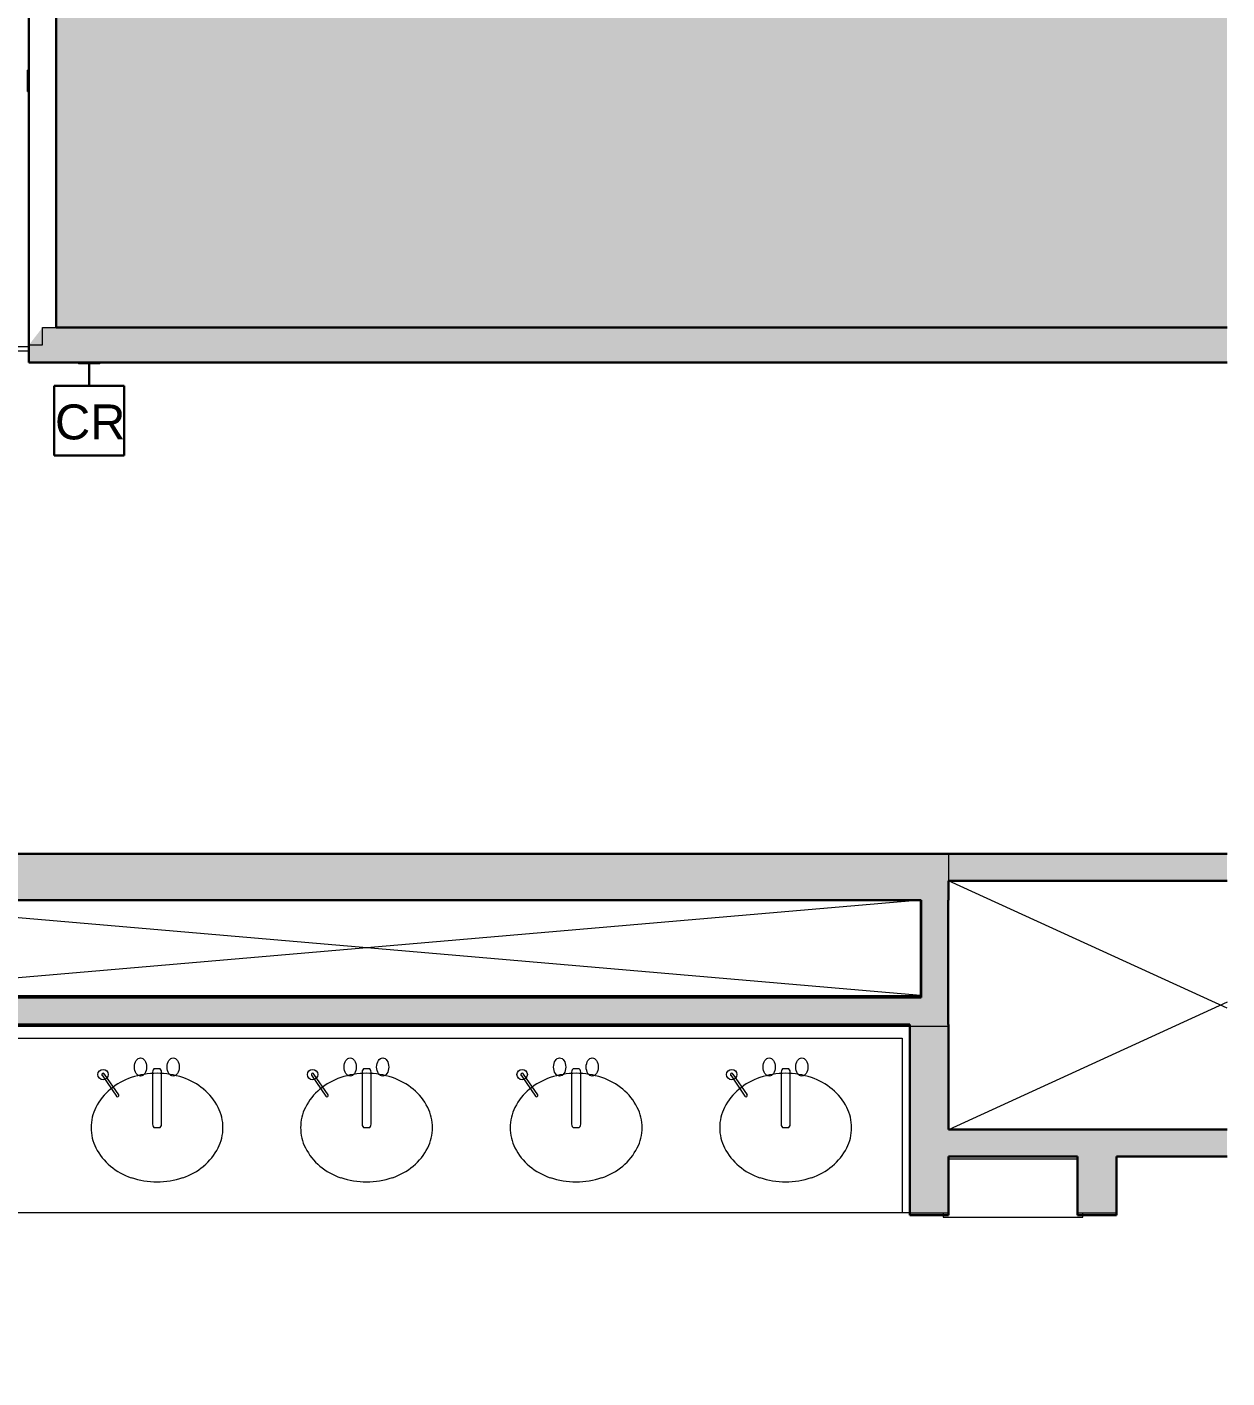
# Model space of a CAD drawing. Header units: inches. Extents: x 587 to 1284, y 1170 to 2052.
# Drawn here: x 1129.2 to 1283.9, y 1170.5 to 1344.5 of the extents above; entities that cross this region are included whole.
import ezdxf

# ---------------------------------------------------------------- set-up
doc = ezdxf.new("R2010")
doc.units = ezdxf.units.IN
doc.header["$MEASUREMENT"] = 0
for name, color, linetype, lineweight in [('A-ANNO-NOTE', 131, 'Continuous', 9), ('A-DETL', 90, 'Continuous', 9), ('A-DETL-GENF', 92, 'Continuous', 9), ('A-WALL', 113, 'Continuous', 18), ('A-WALL-PATT', 111, 'Continuous', 18), ('CORE', 7, 'Continuous', 9), ('E-ELEC-FIXT', 91, 'Continuous', 9), ('I-WALL', 2, 'Continuous', 18), ('Victor Bldg - 7th Floor_LINK_dwg', 8, 'Continuous', 9)]:
    doc.layers.add(name, color=color, linetype=linetype, lineweight=lineweight)
doc.styles.add('Swis721 Lt BT', font='swissl.ttf', dxfattribs={"height": 4.5})

# ---------------------------------------------------------------- blocks, each defined once
blk = doc.blocks.new('Victor Bldg - 7th Floor_LINK_dwg_AH13F-7747249-Level 07  POWER _ SIGNAL')
at = {"layer": 'CORE'}
for p, q in [((1145.42, 1209.86), (1145.42, 1203.17)), ((1146.29, 1210.31), (1145.72, 1210.31)), ((1146.59, 1203.17), (1146.59, 1209.86)), ((1145.72, 1202.72), (1146.29, 1202.72))]:
    blk.add_line(p, q, dxfattribs=at)
for centre in [(1143.88, 1210.53), (1148.08, 1210.53)]:
    blk.add_ellipse(centre, major_axis=(0, 1.17), ratio=0.666667, dxfattribs=at)
for centre, start_param, end_param in [((1145.72, 1209.86), 0, 1.570796), ((1146.29, 1209.86), 4.712389, 6.283185), ((1145.72, 1203.17), 1.570796, 3.141593), ((1146.29, 1203.17), 3.141593, 4.712389)]:
    blk.add_ellipse(centre, major_axis=(0, 0.45), ratio=0.666667, start_param=start_param, end_param=end_param, dxfattribs=at)
blk = doc.blocks.new('Victor Bldg - 7th Floor_LINK_dwg_AH13F-7747250-Level 07  POWER _ SIGNAL')
at = {"layer": 'CORE'}
for p, q in [((1172.42, 1209.86), (1172.42, 1203.17)), ((1173.29, 1210.31), (1172.72, 1210.31)), ((1173.59, 1203.17), (1173.59, 1209.86)), ((1172.72, 1202.72), (1173.29, 1202.72))]:
    blk.add_line(p, q, dxfattribs=at)
for centre in [(1170.88, 1210.53), (1175.08, 1210.53)]:
    blk.add_ellipse(centre, major_axis=(0, 1.17), ratio=0.666667, dxfattribs=at)
for centre, start_param, end_param in [((1172.72, 1209.86), 0, 1.570796), ((1173.29, 1209.86), 4.712389, 6.283185), ((1172.72, 1203.17), 1.570796, 3.141593), ((1173.29, 1203.17), 3.141593, 4.712389)]:
    blk.add_ellipse(centre, major_axis=(0, 0.45), ratio=0.666667, start_param=start_param, end_param=end_param, dxfattribs=at)
blk = doc.blocks.new('Victor Bldg - 7th Floor_LINK_dwg_AH13F-7747251-Level 07  POWER _ SIGNAL')
at = {"layer": 'CORE'}
for p, q in [((1226.42, 1209.86), (1226.42, 1203.17)), ((1227.29, 1210.31), (1226.72, 1210.31)), ((1227.59, 1203.17), (1227.59, 1209.86)), ((1226.72, 1202.72), (1227.29, 1202.72))]:
    blk.add_line(p, q, dxfattribs=at)
for centre in [(1224.88, 1210.53), (1229.08, 1210.53)]:
    blk.add_ellipse(centre, major_axis=(0, 1.17), ratio=0.666667, dxfattribs=at)
for centre, start_param, end_param in [((1226.72, 1209.86), 0, 1.570796), ((1227.29, 1209.86), 4.712389, 6.283185), ((1226.72, 1203.17), 1.570796, 3.141593), ((1227.29, 1203.17), 3.141593, 4.712389)]:
    blk.add_ellipse(centre, major_axis=(0, 0.45), ratio=0.666667, start_param=start_param, end_param=end_param, dxfattribs=at)
blk = doc.blocks.new('Victor Bldg - 7th Floor_LINK_dwg_AH13F-7747252-Level 07  POWER _ SIGNAL')
at = {"layer": 'CORE'}
for p, q in [((1199.42, 1209.86), (1199.42, 1203.17)), ((1200.29, 1210.31), (1199.72, 1210.31)), ((1200.59, 1203.17), (1200.59, 1209.86)), ((1199.72, 1202.72), (1200.29, 1202.72))]:
    blk.add_line(p, q, dxfattribs=at)
for centre in [(1197.88, 1210.53), (1202.08, 1210.53)]:
    blk.add_ellipse(centre, major_axis=(0, 1.17), ratio=0.666667, dxfattribs=at)
for centre, start_param, end_param in [((1199.72, 1209.86), 0, 1.570796), ((1200.29, 1209.86), 4.712389, 6.283185), ((1199.72, 1203.17), 1.570796, 3.141593), ((1200.29, 1203.17), 3.141593, 4.712389)]:
    blk.add_ellipse(centre, major_axis=(0, 0.45), ratio=0.666667, start_param=start_param, end_param=end_param, dxfattribs=at)
blk = doc.blocks.new('Victor Bldg - 7th Floor_LINK_dwg-6972240-Level 07  POWER _ SIGNAL')
at = {"layer": 'CORE'}
for p, q in [((1244.38, 1219.75), (1244.38, 1232)), ((1283.87, 1218.87), (1248, 1202.44)), ((1138.92, 1209.47), (1140.76, 1206.79)), ((1139.18, 1209.63), (1141.03, 1206.95)), ((1165.92, 1209.47), (1167.76, 1206.79)), ((1166.18, 1209.63), (1168.03, 1206.95)), ((1192.92, 1209.47), (1194.76, 1206.79)), ((1193.18, 1209.63), (1195.03, 1206.95)), ((1219.92, 1209.47), (1221.76, 1206.79)), ((1220.18, 1209.63), (1222.03, 1206.95))]:
    blk.add_line(p, q, dxfattribs=at)
at = {"layer": 'CORE', "flags": 128}
for points in [[(1283.87, 1238), (1248, 1238), (1098, 1238), (829, 1238), (829, 1170.48)], [(1248, 1238), (1248, 1215.75), (1098, 1215.75), (1098, 1238)], [(1283.87, 1218.1), (1248, 1234.5), (1283.87, 1234.5)], [(1101.63, 1219.75), (1244.38, 1219.75), (1101.63, 1232), (1244.38, 1232), (1101.63, 1219.75), (1101.63, 1232)], [(1243, 1191.75), (1103, 1191.75), (1098, 1191.75), (1098, 1215.75)], [(1243, 1215.75), (1243, 1191.75), (1248, 1191.75), (1248, 1199), (1264.62, 1199), (1264.62, 1191.75), (1269.62, 1191.75)], [(1248, 1215.75), (1248, 1202.5), (1283.87, 1202.5)], [(1104, 1191.75), (1104, 1214.25), (1242, 1214.25), (1242, 1191.75)], [(1283.87, 1199), (1269.62, 1199), (1269.62, 1191.75)], [(1248, 1191.75), (1248, 1198.69), (1264.62, 1198.69), (1264.62, 1191.75)], [(1247.31, 1191.75), (1247.31, 1191.19), (1265.31, 1191.19), (1265.31, 1191.75)]]:
    blk.add_lwpolyline(points, dxfattribs=at)
at = {"layer": 'CORE'}
for centre in [(1139.05, 1209.55), (1166.05, 1209.55), (1193.05, 1209.55), (1220.05, 1209.55)]:
    blk.add_circle(centre, 0.667, dxfattribs=at)
for centre, radius, start, end in [((1139.05, 1209.55), 0.167, 11.6829, 236.8423), ((1146, 1199.43), 10.29, 90, 108.8354), ((1146, 1199.43), 10.29, 71.1646, 90), ((1166.05, 1209.55), 0.167, 11.6829, 236.8423), ((1173, 1199.43), 10.29, 90, 108.8354), ((1173, 1199.43), 10.29, 71.1646, 90), ((1193.05, 1209.55), 0.167, 11.6829, 236.8423), ((1200, 1199.43), 10.29, 90, 108.8354), ((1200, 1199.43), 10.29, 71.1646, 90), ((1220.05, 1209.55), 0.167, 11.6829, 236.8423), ((1227, 1199.43), 10.29, 90, 108.8354), ((1227, 1199.43), 10.29, 71.1646, 90), ((1144.61, 1202.07), 7.26, 129.4725, 153.2988), ((1145.45, 1201.04), 8.59, 108.8354, 129.4725), ((1146.55, 1201.04), 8.59, 50.5275, 71.1646), ((1147.39, 1202.07), 7.26, 26.7012, 50.5275), ((1171.61, 1202.07), 7.26, 129.4725, 153.2988), ((1172.45, 1201.04), 8.59, 108.8354, 129.4725), ((1173.55, 1201.04), 8.59, 50.5275, 71.1646), ((1174.39, 1202.07), 7.26, 26.7012, 50.5275), ((1198.61, 1202.07), 7.26, 129.4725, 153.2988), ((1199.45, 1201.04), 8.59, 108.8354, 129.4725), ((1200.55, 1201.04), 8.59, 50.5275, 71.1646), ((1201.39, 1202.07), 7.26, 26.7012, 50.5275), ((1225.61, 1202.07), 7.26, 129.4725, 153.2988), ((1226.45, 1201.04), 8.59, 108.8354, 129.4725), ((1227.55, 1201.04), 8.59, 50.5275, 71.1646), ((1228.39, 1202.07), 7.26, 26.7012, 50.5275), ((1140.9, 1206.86), 0.167, 192.1914, 57.3508), ((1167.9, 1206.86), 0.167, 192.1914, 57.3508), ((1194.9, 1206.86), 0.167, 192.1914, 57.3508), ((1221.9, 1206.86), 0.167, 192.1914, 57.3508), ((1143.3, 1202.72), 5.8, 153.2988, 180), ((1148.7, 1202.72), 5.8, 0, 26.7012), ((1170.3, 1202.72), 5.8, 153.2988, 180), ((1175.7, 1202.72), 5.8, 0, 26.7012), ((1197.3, 1202.72), 5.8, 153.2988, 180), ((1202.7, 1202.72), 5.8, 0, 26.7012), ((1224.3, 1202.72), 5.8, 153.2988, 180), ((1229.7, 1202.72), 5.8, 0, 26.7012), ((1143.3, 1202.72), 5.8, 180, 206.7012), ((1148.7, 1202.72), 5.8, 333.2988, 0), ((1170.3, 1202.72), 5.8, 180, 206.7012), ((1175.7, 1202.72), 5.8, 333.2988, 0), ((1197.3, 1202.72), 5.8, 180, 206.7012), ((1202.7, 1202.72), 5.8, 333.2988, 0), ((1224.3, 1202.72), 5.8, 180, 206.7012), ((1229.7, 1202.72), 5.8, 333.2988, 0), ((1144.61, 1203.38), 7.26, 206.7012, 230.5275), ((1147.39, 1203.38), 7.26, 309.4725, 333.2988), ((1171.61, 1203.38), 7.26, 206.7012, 230.5275), ((1174.39, 1203.38), 7.26, 309.4725, 333.2988), ((1198.61, 1203.38), 7.26, 206.7012, 230.5275), ((1201.39, 1203.38), 7.26, 309.4725, 333.2988), ((1225.61, 1203.38), 7.26, 206.7012, 230.5275), ((1228.39, 1203.38), 7.26, 309.4725, 333.2988), ((1145.45, 1204.4), 8.59, 230.5275, 251.1646), ((1146.55, 1204.4), 8.59, 288.8354, 309.4725), ((1172.45, 1204.4), 8.59, 230.5275, 251.1646), ((1173.55, 1204.4), 8.59, 288.8354, 309.4725), ((1199.45, 1204.4), 8.59, 230.5275, 251.1646), ((1200.55, 1204.4), 8.59, 288.8354, 309.4725), ((1226.45, 1204.4), 8.59, 230.5275, 251.1646), ((1227.55, 1204.4), 8.59, 288.8354, 309.4725), ((1146, 1206.02), 10.29, 251.1646, 270), ((1146, 1206.02), 10.29, 270, 288.8354), ((1173, 1206.02), 10.29, 251.1646, 270), ((1173, 1206.02), 10.29, 270, 288.8354), ((1200, 1206.02), 10.29, 251.1646, 270), ((1200, 1206.02), 10.29, 270, 288.8354), ((1227, 1206.02), 10.29, 251.1646, 270), ((1227, 1206.02), 10.29, 270, 288.8354)]:
    blk.add_arc(centre, radius, start, end, dxfattribs=at)
for name in ['Victor Bldg - 7th Floor_LINK_dwg_AH13F-7747249-Level 07  POWER _ SIGNAL', 'Victor Bldg - 7th Floor_LINK_dwg_AH13F-7747250-Level 07  POWER _ SIGNAL', 'Victor Bldg - 7th Floor_LINK_dwg_AH13F-7747252-Level 07  POWER _ SIGNAL', 'Victor Bldg - 7th Floor_LINK_dwg_AH13F-7747251-Level 07  POWER _ SIGNAL']:
    blk.add_blockref(name, (0, 0))
blk = doc.blocks.new('PS - Junction Box _Wall Base_ - Card Reader-4868761-Level 07  POWER _ SIGNAL')
at = {"layer": 'E-ELEC-FIXT'}
for p, q in [((1135.88, 1301.28), (1135.88, 1301.09)), ((1138.62, 1301.09), (1135.88, 1301.09)), ((1138.62, 1301.09), (1138.62, 1301.28))]:
    blk.add_line(p, q, dxfattribs=at)
blk = doc.blocks.new('PS - Power Device _Wall Base_ - USB-4962308-Level 07  POWER _ SIGNAL')
at = {"layer": 'E-ELEC-FIXT'}
for p, q in [((1129.31, 1336.16), (1129.31, 1338.91)), ((1129.5, 1338.91), (1129.31, 1338.91)), ((1129.31, 1336.16), (1129.5, 1336.16))]:
    blk.add_line(p, q, dxfattribs=at)

msp = doc.modelspace()

# ---------------------------------------------------------------- hatches: boundary and pattern name
at = {"layer": 'A-DETL-GENF'}
h = msp.add_hatch(color=9, dxfattribs=at)
h.paths.add_polyline_path([(762.11, 1170.48), (762.11, 1234.9), (657.09, 1234.9), (657.09, 1243.27), (656.34, 1243.27), (656.34, 1244.77), (657.09, 1244.77), (657.07, 1281.02), (656.34, 1281.02), (656.34, 1282.52), (657.09, 1282.52), (657.09, 2035.5), (587.24, 2035.5), (587.24, 1170.48), (761.4, 1170.48)], flags=0)
h.paths.add_polyline_path([(1196.79, 1305.78), (1283.87, 1305.78), (1283.87, 1348.53), (1238.5, 1348.53), (1238.5, 1352.53), (1283.87, 1352.53), (1283.87, 1754), (1133, 1754), (1133, 1352.53), (1200, 1352.53), (1200, 1348.53), (1133, 1348.53), (1133, 1305.78), (1153.25, 1305.78)], flags=0)
h.paths.add_polyline_path([(1205, 1757.5), (1283.87, 1757.5), (1283.87, 1978.4), (1282.89, 1979.37), (1283.25, 1979.7), (1283.36, 1979.63), (1283.47, 1979.6), (1283.54, 1979.59), (1283.65, 1979.61), (1283.7, 1979.64), (1283.69, 1979.64), (1283.54, 1979.61), (1283.48, 1979.61), (1283.35, 1979.65), (1283.26, 1979.71), (1283.22, 1979.75), (1274.9, 1988.07), (1275.61, 1988.78), (1283.87, 1980.52), (1283.87, 1993.4), (1275.68, 1989.23), (1275.23, 1990.12), (1283.87, 1994.52), (1283.87, 2035.5), (1205, 2035.5), (1205, 1829.31), (1279, 1829.31), (1279, 1828.81), (1205, 1828.81)], flags=0)
h.paths.add_polyline_path([(1268.52, 1975.25), (1266.74, 1976.16), (1267.76, 1978.17), (1268.19, 1977.94), (1268.15, 1977.85), (1268.15, 1977.72), (1268.17, 1977.61), (1268.2, 1977.55), (1268.26, 1977.48), (1268.7, 1977.25), (1268.89, 1977.28), (1268.97, 1977.32), (1269.04, 1977.38), (1269.1, 1977.45), (1269.11, 1977.48), (1269.54, 1977.26), (1268.7, 1975.62)], flags=0)
h.paths.add_polyline_path([(1268.7, 1977.26), (1268.24, 1977.51), (1268.17, 1977.66), (1268.16, 1977.74), (1268.17, 1977.85), (1268.19, 1977.9), (1268.26, 1978.04), (1273.56, 1988.45), (1274.45, 1988), (1269.03, 1977.39), (1268.9, 1977.3), (1268.84, 1977.28), (1268.7, 1977.26)], flags=0)
h.paths.add_polyline_path([(1273.35, 1988.86), (1261.6, 1990.73), (1261.47, 1990.83), (1261.41, 1990.91), (1261.37, 1991.01), (1261.37, 1991.01), (1261.45, 1991.51), (1261.57, 1991.63), (1261.62, 1991.65), (1261.76, 1991.69), (1261.79, 1991.69), (1261.93, 1991.68), (1273.51, 1989.85)], flags=0)
h.paths.add_polyline_path([(1273.83, 1990.17), (1271.99, 2001.94), (1272.03, 2002.06), (1272.09, 2002.16), (1272.17, 2002.22), (1272.18, 2002.23), (1272.67, 2002.31), (1272.83, 2002.23), (1272.85, 2002.21), (1272.92, 2002.13), (1272.97, 2001.98), (1272.98, 2001.93), (1274.82, 1990.33)], flags=0)
h.paths.add_polyline_path([(1261.62, 1990.21), (1259.4, 1990.56), (1259.71, 1992.54), (1261.93, 1992.19), (1261.86, 1991.71), (1261.68, 1991.7), (1261.58, 1991.66), (1261.51, 1991.6), (1261.45, 1991.52), (1261.44, 1991.5), (1261.37, 1990.97), (1261.44, 1990.84), (1261.5, 1990.78), (1261.53, 1990.76), (1261.67, 1990.69), (1261.7, 1990.69), (1261.62, 1990.21)], flags=0)
h.paths.add_polyline_path([(1271.49, 2001.74), (1271.14, 2003.97), (1273.12, 2004.28), (1273.47, 2002.06), (1272.99, 2001.98), (1272.92, 2002.15), (1272.88, 2002.2), (1272.79, 2002.28), (1272.71, 2002.31), (1272.65, 2002.32), (1272.15, 2002.23), (1272.04, 2002.12), (1272, 2002.04), (1271.97, 2001.94), (1271.97, 2001.92), (1271.97, 2001.82), (1271.95, 2001.82)], flags=0)
at = {"layer": 'A-WALL-PATT', "lineweight": 9}
for points in [[(1283.87, 1301.28), (1283.87, 1305.78), (1131.25, 1305.78), (1129.5, 1303.53), (1129.5, 1303.28), (1129.53, 1303.28), (1129.53, 1302.78), (1129.5, 1302.78), (1129.5, 1301.28), (1196.79, 1301.28)], [(1244.44, 1232), (1248, 1232), (1248, 1238), (1098, 1238), (1098, 1232), (1109.71, 1232)], [(1283.87, 1234.5), (1283.87, 1238), (1248, 1238), (1248, 1234.5)], [(1247.94, 1216), (1247.94, 1232), (1244.44, 1232), (1244.44, 1216)], [(1101.56, 1216), (1244.44, 1216), (1244.44, 1219.5), (1098.06, 1219.5), (1098.06, 1216)], [(1243, 1191.47), (1248, 1191.47), (1248, 1216), (1243, 1216)], [(1283.87, 1199), (1283.87, 1202.5), (1248, 1202.5), (1248, 1199), (1269.62, 1199)], [(1269.62, 1191.47), (1269.62, 1199), (1264.62, 1199), (1264.62, 1191.47)]]:
    msp.add_hatch(color=7, dxfattribs=at).paths.add_polyline_path(points, flags=0)

# ---------------------------------------------------------------- linework, layer by layer
at = {"layer": 'A-ANNO-NOTE', "lineweight": 30}
for p, q in [((1135.75, 1301.28), (1138.75, 1301.28)), ((1137.25, 1301.28), (1137.25, 1298.28)), ((1141.75, 1298.28), (1132.75, 1298.28)), ((1132.75, 1298.28), (1132.75, 1289.28)), ((1141.75, 1289.28), (1141.75, 1298.28)), ((1132.75, 1289.28), (1141.75, 1289.28))]:
    msp.add_line(p, q, dxfattribs=at)
at = {"layer": 'A-DETL'}
for p, q in [((1133, 1754), (1133, 1305.78)), ((1133, 1305.78), (1283.87, 1305.78))]:
    msp.add_line(p, q, dxfattribs=at)
at = {"layer": 'A-WALL', "color": 8, "lineweight": 30}
for p, q in [((1129.5, 1305.78), (1129.5, 1301.28)), ((1283.87, 1305.78), (1133, 1305.78)), ((1129.5, 1301.28), (1283.87, 1301.28))]:
    msp.add_line(p, q, dxfattribs=at)
at = {"layer": 'I-WALL', "color": 8, "lineweight": 30}
for p, q in [((1129.5, 1394.13), (1129.5, 1305.78)), ((1133, 1305.78), (1133, 1348.53)), ((1283.87, 1238), (829, 1238)), ((1248, 1232), (1248, 1234.5)), ((1248, 1234.5), (1283.87, 1234.5)), ((1098, 1232), (1244.44, 1232)), ((1244.44, 1232), (1244.44, 1219.5)), ((1247.94, 1216), (1247.94, 1232)), ((1247.94, 1232), (1248, 1232)), ((1244.44, 1219.5), (1101.56, 1219.5)), ((1103, 1216), (1243, 1216)), ((1243, 1216), (1243, 1191.47)), ((1248, 1216), (1247.94, 1216)), ((1248, 1202.5), (1248, 1216)), ((1283.87, 1202.5), (1248, 1202.5)), ((1248, 1199), (1264.62, 1199)), ((1248, 1191.47), (1248, 1199)), ((1264.62, 1199), (1264.62, 1191.47)), ((1269.62, 1199), (1283.87, 1199)), ((1269.62, 1191.47), (1269.62, 1199)), ((1243, 1191.47), (1248, 1191.47)), ((1264.62, 1191.47), (1269.62, 1191.47))]:
    msp.add_line(p, q, dxfattribs=at)
at = {"layer": 'I-WALL'}
for p, q in [((1131.25, 1303.53), (1131.25, 1305.78)), ((1131.25, 1305.78), (1133, 1305.78)), ((1129.53, 1303.28), (988.6, 1303.28)), ((1129.5, 1303.53), (1131.25, 1303.53)), ((1129.53, 1302.78), (1129.53, 1303.28)), ((988.25, 1302.78), (1129.53, 1302.78))]:
    msp.add_line(p, q, dxfattribs=at)

# ---------------------------------------------------------------- block references
at = {"layer": 'E-ELEC-FIXT'}
for name in ['PS - Power Device _Wall Base_ - USB-4962308-Level 07  POWER _ SIGNAL', 'PS - Junction Box _Wall Base_ - Card Reader-4868761-Level 07  POWER _ SIGNAL']:
    msp.add_blockref(name, (0, 0), dxfattribs=at)
at = {"layer": 'Victor Bldg - 7th Floor_LINK_dwg', "color": 7}
msp.add_blockref('Victor Bldg - 7th Floor_LINK_dwg-6972240-Level 07  POWER _ SIGNAL', (0, 0), dxfattribs=at)

# ---------------------------------------------------------------- texts
at = {"layer": 'A-ANNO-NOTE', "insert": (1132.85, 1295.86), "char_height": 4.5, "width": 10.302, "attachment_point": 1, "style": 'Swis721 Lt BT'}
msp.add_mtext('CR', dxfattribs=at)

doc.saveas('drawing.dxf')
